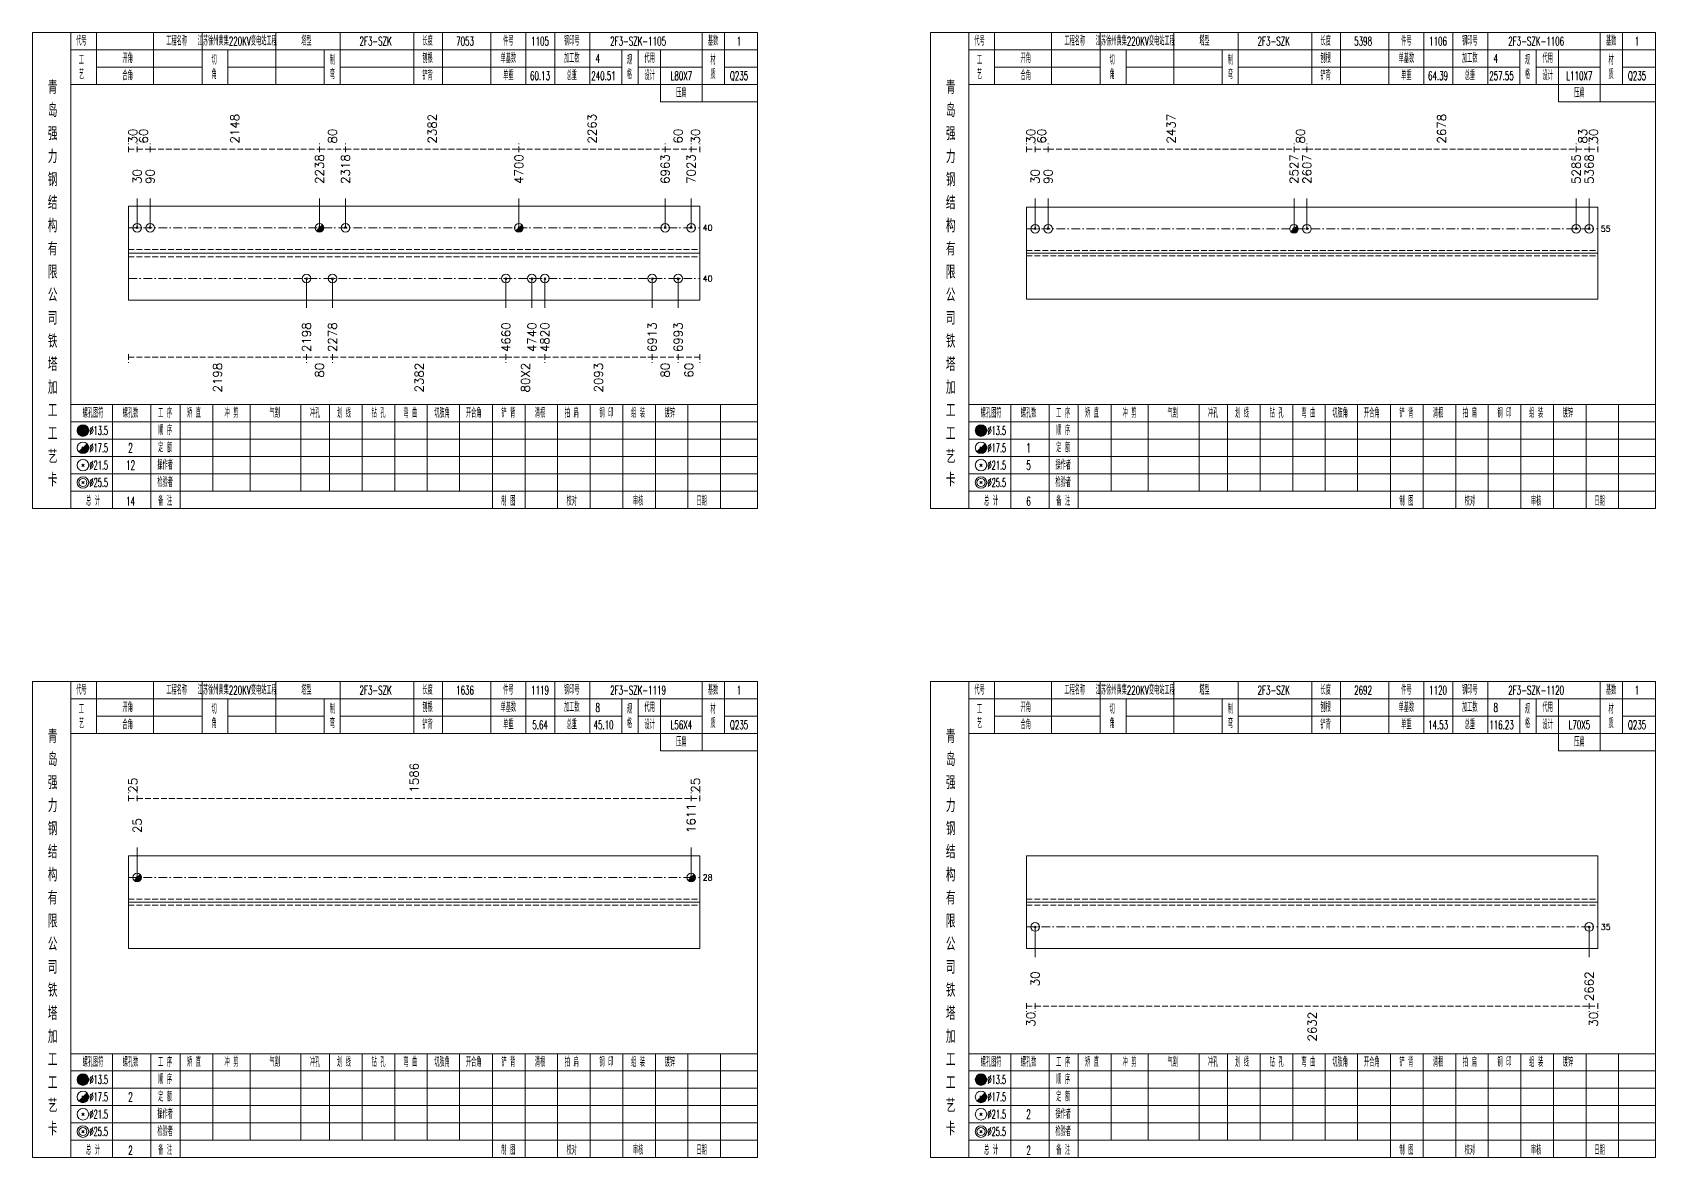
# Model space of a CAD drawing. Extents: x 0 to 4623, y -1159 to 4890.
# Drawn here: x 1257 to 1820, y -934 to -544 of the extents above; entities that cross this region are included whole.
import ezdxf
from ezdxf.enums import TextEntityAlignment as Align

# ---------------------------------------------------------------- set-up
doc = ezdxf.new("R2010")
doc.units = 0
doc.header["$MEASUREMENT"] = 0
doc.linetypes.add('一点画线', pattern=[5.2, 3, -1, 0.2, -1])
doc.linetypes.add('虚线', pattern=[2.75, 2, -0.75])
doc.layers.get('0').update_dxf_attribs({"linetype": 'CONTINUOUS', "lineweight": 25})
for name, color, linetype, lineweight in [('1', 7, 'CONTINUOUS', 25), ('4', 7, 'CONTINUOUS', 25), ('5', 7, 'CONTINUOUS', 25)]:
    doc.layers.add(name, color=color, linetype=linetype, lineweight=lineweight)
doc.styles.get("Standard").update_dxf_attribs({"font": 'simplex.shx', "width": 0.7, "height": 3, "bigfont": 'gbhzfs.shx'})

# ---------------------------------------------------------------- blocks, each defined once
blk = doc.blocks.new('孔17.5')
at = {"layer": '5', "color": 7, "linetype": 'Continuous', "lineweight": 13}
for p, q in [((-0.707, -0.707), (0.707, 0.707)), ((-0.2, 0.2), (0.2, -0.2))]:
    blk.add_line(p, q, dxfattribs=at)
blk.add_circle((0, 0), 1, dxfattribs=at)
for radius in [0.9, 0.8, 0.7, 0.6, 0.5, 0.4, 0.3, 0.2, 0.1]:
    blk.add_arc((0, 0), radius, 225, 45, dxfattribs=at)
blk = doc.blocks.new('孔21.5')
at = {"layer": '5', "color": 7, "linetype": 'Continuous', "lineweight": 13}
for p, q in [((-0.2, -0.2), (0.2, 0.2)), ((-0.2, 0.2), (0.2, -0.2))]:
    blk.add_line(p, q, dxfattribs=at)
blk.add_circle((0, 0), 1, dxfattribs=at)

msp = doc.modelspace()

# ---------------------------------------------------------------- linework, layer by layer
at = {"color": 8, "linetype": '虚线', "lineweight": 9}
for p, q in [((1290.709, -585.011), (1290.709, -582.011)), ((1290.709, -584.011), (1293.709, -584.011)), ((1293.709, -585.011), (1293.709, -582.011)), ((1293.709, -585.011), (1293.709, -582.011)), ((1293.709, -584.011), (1298.209, -584.011)), ((1298.209, -585.011), (1298.209, -582.011)), ((1298.209, -585.011), (1298.209, -582.011)), ((1298.209, -584.011), (1356.945, -584.011)), ((1356.945, -585.011), (1356.945, -582.011)), ((1356.945, -585.011), (1356.945, -582.011)), ((1356.945, -584.011), (1365.945, -584.011)), ((1365.945, -585.011), (1365.945, -582.011)), ((1365.945, -585.011), (1365.945, -582.011)), ((1365.945, -584.011), (1426.096, -584.011)), ((1426.096, -585.011), (1426.096, -582.011)), ((1426.096, -585.011), (1426.096, -582.011)), ((1426.096, -584.011), (1476.809, -584.011)), ((1476.809, -585.011), (1476.809, -582.011)), ((1476.809, -585.011), (1476.809, -582.011)), ((1476.809, -584.011), (1485.809, -584.011)), ((1485.809, -585.011), (1485.809, -582.011)), ((1485.809, -585.011), (1485.809, -582.011)), ((1485.809, -584.011), (1488.809, -584.011)), ((1488.809, -585.011), (1488.809, -582.011)), ((1602.109, -585.011), (1602.109, -582.011)), ((1602.109, -584.011), (1605.109, -584.011)), ((1605.109, -585.011), (1605.109, -582.011)), ((1605.109, -585.011), (1605.109, -582.011)), ((1605.109, -584.011), (1609.609, -584.011)), ((1609.609, -585.011), (1609.609, -582.011)), ((1609.609, -585.011), (1609.609, -582.011)), ((1609.609, -584.011), (1694.847, -584.011)), ((1694.847, -585.011), (1694.847, -582.011)), ((1694.847, -585.011), (1694.847, -582.011)), ((1694.847, -584.011), (1699.347, -584.011)), ((1699.347, -585.011), (1699.347, -582.011)), ((1699.347, -585.011), (1699.347, -582.011)), ((1699.347, -584.011), (1792.709, -584.011)), ((1792.709, -585.011), (1792.709, -582.011)), ((1792.709, -585.011), (1792.709, -582.011)), ((1792.709, -584.011), (1797.209, -584.011)), ((1797.209, -585.011), (1797.209, -582.011)), ((1797.209, -585.011), (1797.209, -582.011)), ((1797.209, -584.011), (1800.209, -584.011)), ((1800.209, -585.011), (1800.209, -582.011)), ((1290.709, -655.011), (1290.709, -658.011)), ((1290.709, -656.011), (1352.445, -656.011)), ((1352.445, -655.011), (1352.445, -658.011)), ((1352.445, -655.011), (1352.445, -658.011)), ((1352.445, -656.011), (1361.445, -656.011)), ((1361.445, -655.011), (1361.445, -658.011)), ((1361.445, -655.011), (1361.445, -658.011)), ((1361.445, -656.011), (1421.596, -656.011)), ((1421.596, -655.011), (1421.596, -658.011)), ((1421.596, -655.011), (1421.596, -658.011)), ((1421.596, -656.011), (1435.096, -656.011)), ((1435.096, -655.011), (1435.096, -658.011)), ((1435.096, -655.011), (1435.096, -658.011)), ((1435.096, -656.011), (1472.309, -656.011)), ((1472.309, -655.011), (1472.309, -658.011)), ((1472.309, -655.011), (1472.309, -658.011)), ((1472.309, -656.011), (1481.309, -656.011)), ((1481.309, -655.011), (1481.309, -658.011)), ((1481.309, -655.011), (1481.309, -658.011)), ((1481.309, -656.011), (1488.809, -656.011)), ((1488.809, -655.011), (1488.809, -658.011)), ((1290.709, -810.011), (1290.709, -807.011)), ((1290.709, -809.011), (1293.736, -809.011)), ((1293.736, -810.011), (1293.736, -807.011)), ((1293.736, -810.011), (1293.736, -807.011)), ((1293.736, -809.011), (1485.782, -809.011)), ((1485.782, -810.011), (1485.782, -807.011)), ((1485.782, -810.011), (1485.782, -807.011)), ((1485.782, -809.011), (1488.809, -809.011)), ((1488.809, -810.011), (1488.809, -807.011)), ((1602.109, -880.011), (1602.109, -883.011)), ((1602.109, -881.011), (1605.109, -881.011)), ((1605.109, -880.011), (1605.109, -883.011)), ((1605.109, -880.011), (1605.109, -883.011)), ((1605.109, -881.011), (1797.209, -881.011)), ((1797.209, -880.011), (1797.209, -883.011)), ((1797.209, -880.011), (1797.209, -883.011)), ((1797.209, -881.011), (1800.209, -881.011)), ((1800.209, -880.011), (1800.209, -883.011))]:
    msp.add_line(p, q, dxfattribs=at)
at = {"color": 7, "linetype": 'Continuous', "lineweight": 13}
for p, q in [((1293.709, -611.198), (1293.709, -601.011)), ((1298.209, -611.198), (1298.209, -601.011)), ((1356.945, -611.198), (1356.945, -601.011)), ((1365.945, -611.198), (1365.945, -601.011)), ((1426.096, -611.198), (1426.096, -601.011)), ((1476.809, -611.198), (1476.809, -601.011)), ((1485.809, -611.198), (1485.809, -601.011)), ((1605.109, -611.556), (1605.109, -601.011)), ((1609.609, -611.556), (1609.609, -601.011)), ((1694.847, -611.556), (1694.847, -601.011)), ((1699.347, -611.556), (1699.347, -601.011)), ((1792.709, -611.556), (1792.709, -601.011)), ((1797.209, -611.556), (1797.209, -601.011)), ((1352.445, -628.823), (1352.445, -639.011)), ((1361.445, -628.823), (1361.445, -639.011)), ((1421.596, -628.823), (1421.596, -639.011)), ((1430.596, -628.823), (1430.596, -639.011)), ((1435.096, -628.823), (1435.096, -639.011)), ((1472.309, -628.823), (1472.309, -639.011)), ((1481.309, -628.823), (1481.309, -639.011)), ((1293.736, -836.439), (1293.736, -826.011)), ((1485.782, -836.439), (1485.782, -826.011)), ((1605.109, -853.582), (1605.109, -864.011)), ((1797.209, -853.582), (1797.209, -864.011))]:
    msp.add_line(p, q, dxfattribs=at)
at = {"color": 7, "linetype": 'Continuous', "lineweight": 18}
for p, q in [((1290.709, -603.698), (1290.709, -636.323)), ((1290.709, -603.698), (1488.809, -603.698)), ((1488.809, -603.698), (1488.809, -636.323)), ((1602.109, -604.056), (1602.109, -635.965)), ((1602.109, -604.056), (1800.209, -604.056)), ((1800.209, -604.056), (1800.209, -635.965)), ((1290.709, -620.011), (1488.809, -620.011)), ((1602.109, -620.011), (1800.209, -620.011)), ((1290.709, -828.939), (1290.709, -861.082)), ((1290.709, -828.939), (1488.809, -828.939)), ((1488.809, -828.939), (1488.809, -861.082)), ((1602.109, -828.939), (1602.109, -861.082)), ((1602.109, -828.939), (1800.209, -828.939)), ((1800.209, -828.939), (1800.209, -861.082)), ((1290.709, -845.011), (1488.809, -845.011)), ((1602.109, -845.011), (1800.209, -845.011))]:
    msp.add_line(p, q, dxfattribs=at)
at = {"color": 3, "linetype": '一点画线', "lineweight": 13}
for p, q in [((1290.709, -611.198), (1488.809, -611.198)), ((1602.109, -611.556), (1800.209, -611.556)), ((1290.709, -628.823), (1488.809, -628.823)), ((1290.709, -836.439), (1488.809, -836.439)), ((1602.109, -853.582), (1800.209, -853.582))]:
    msp.add_line(p, q, dxfattribs=at)
at = {"color": 1, "linetype": '虚线', "lineweight": 18}
for p, q in [((1290.709, -618.698), (1488.809, -618.698)), ((1602.109, -619.056), (1800.209, -619.056)), ((1290.709, -621.323), (1488.809, -621.323)), ((1602.109, -620.965), (1800.209, -620.965)), ((1290.709, -843.939), (1488.809, -843.939)), ((1602.109, -843.939), (1800.209, -843.939)), ((1290.709, -846.082), (1488.809, -846.082)), ((1602.109, -846.082), (1800.209, -846.082))]:
    msp.add_line(p, q, dxfattribs=at)
at = {"layer": '1', "color": 7, "linetype": 'Continuous', "lineweight": 18}
for p, q in [((1290.709, -636.323), (1488.809, -636.323)), ((1602.109, -635.965), (1800.209, -635.965)), ((1290.709, -861.082), (1488.809, -861.082)), ((1602.109, -861.082), (1800.209, -861.082))]:
    msp.add_line(p, q, dxfattribs=at)
at = {"layer": '4', "color": 1, "linetype": 'Continuous', "lineweight": 18}
for p, q in [((1270.709, -708.511), (1270.709, -543.511)), ((1279.609, -561.511), (1279.609, -543.511)), ((1299.409, -561.511), (1299.409, -543.511)), ((1316.209, -561.511), (1316.209, -543.511)), ((1341.809, -561.511), (1341.809, -543.511)), ((1364.109, -561.511), (1364.109, -543.511)), ((1389.609, -561.511), (1389.609, -543.511)), ((1399.609, -561.511), (1399.609, -543.511)), ((1416.309, -561.511), (1416.309, -543.511)), ((1428.509, -561.511), (1428.509, -543.511)), ((1438.509, -561.511), (1438.509, -543.511)), ((1450.709, -561.511), (1450.709, -543.511)), ((1489.609, -567.511), (1489.609, -543.511)), ((1497.409, -561.511), (1497.409, -543.511)), ((1582.109, -708.511), (1582.109, -543.511)), ((1591.009, -561.511), (1591.009, -543.511)), ((1610.809, -561.511), (1610.809, -543.511)), ((1627.609, -561.511), (1627.609, -543.511)), ((1653.209, -561.511), (1653.209, -543.511)), ((1675.509, -561.511), (1675.509, -543.511)), ((1701.009, -561.511), (1701.009, -543.511)), ((1711.009, -561.511), (1711.009, -543.511)), ((1727.709, -561.511), (1727.709, -543.511)), ((1739.909, -561.511), (1739.909, -543.511)), ((1749.909, -561.511), (1749.909, -543.511)), ((1762.109, -561.511), (1762.109, -543.511)), ((1801.009, -567.511), (1801.009, -543.511)), ((1808.809, -561.511), (1808.809, -543.511)), ((1270.709, -549.511), (1508.809, -549.511)), ((1325.209, -561.511), (1325.209, -549.511)), ((1358.509, -561.511), (1358.509, -549.511)), ((1461.809, -561.511), (1461.809, -549.511)), ((1467.409, -561.511), (1467.409, -549.511)), ((1475.209, -567.511), (1475.209, -549.511)), ((1582.109, -549.511), (1820.209, -549.511)), ((1636.609, -561.511), (1636.609, -549.511)), ((1669.909, -561.511), (1669.909, -549.511)), ((1773.209, -561.511), (1773.209, -549.511)), ((1778.809, -561.511), (1778.809, -549.511)), ((1786.609, -567.511), (1786.609, -549.511)), ((1279.609, -555.511), (1316.209, -555.511)), ((1325.209, -555.511), (1358.509, -555.511)), ((1364.109, -555.511), (1461.809, -555.511)), ((1467.409, -555.511), (1489.609, -555.511)), ((1497.409, -555.511), (1508.809, -555.511)), ((1591.009, -555.511), (1627.609, -555.511)), ((1636.609, -555.511), (1669.909, -555.511)), ((1675.509, -555.511), (1773.209, -555.511)), ((1778.809, -555.511), (1801.009, -555.511)), ((1808.809, -555.511), (1820.209, -555.511)), ((1270.709, -561.511), (1508.809, -561.511)), ((1582.109, -561.511), (1820.209, -561.511)), ((1475.209, -567.511), (1508.809, -567.511)), ((1786.609, -567.511), (1820.209, -567.511)), ((1270.709, -672.511), (1508.809, -672.511)), ((1285.209, -708.511), (1285.209, -672.511)), ((1298.509, -708.511), (1298.509, -672.511)), ((1308.609, -708.511), (1308.609, -672.511)), ((1320.009, -702.511), (1320.009, -672.511)), ((1332.909, -702.511), (1332.909, -672.511)), ((1350.509, -702.511), (1350.509, -672.511)), ((1360.409, -702.511), (1360.409, -672.511)), ((1371.709, -702.511), (1371.709, -672.511)), ((1383.009, -702.511), (1383.009, -672.511)), ((1394.309, -702.511), (1394.309, -672.511)), ((1405.509, -702.511), (1405.509, -672.511)), ((1416.909, -702.511), (1416.909, -672.511)), ((1428.209, -702.511), (1428.209, -672.511)), ((1439.509, -702.511), (1439.509, -672.511)), ((1450.809, -702.511), (1450.809, -672.511)), ((1462.109, -702.511), (1462.109, -672.511)), ((1473.409, -702.511), (1473.409, -672.511)), ((1484.709, -702.511), (1484.709, -672.511)), ((1496.009, -702.511), (1496.009, -672.511)), ((1582.109, -672.511), (1820.209, -672.511)), ((1596.609, -708.511), (1596.609, -672.511)), ((1609.909, -708.511), (1609.909, -672.511)), ((1620.009, -708.511), (1620.009, -672.511)), ((1631.409, -702.511), (1631.409, -672.511)), ((1644.309, -702.511), (1644.309, -672.511)), ((1661.909, -702.511), (1661.909, -672.511)), ((1671.809, -702.511), (1671.809, -672.511)), ((1683.109, -702.511), (1683.109, -672.511)), ((1694.409, -702.511), (1694.409, -672.511)), ((1705.709, -702.511), (1705.709, -672.511)), ((1716.909, -702.511), (1716.909, -672.511)), ((1728.309, -702.511), (1728.309, -672.511)), ((1739.609, -702.511), (1739.609, -672.511)), ((1750.909, -702.511), (1750.909, -672.511)), ((1762.209, -702.511), (1762.209, -672.511)), ((1773.509, -702.511), (1773.509, -672.511)), ((1784.809, -702.511), (1784.809, -672.511)), ((1796.109, -702.511), (1796.109, -672.511)), ((1807.409, -702.511), (1807.409, -672.511)), ((1270.709, -678.511), (1508.809, -678.511)), ((1582.109, -678.511), (1820.209, -678.511)), ((1270.709, -684.511), (1508.809, -684.511)), ((1582.109, -684.511), (1820.209, -684.511)), ((1270.709, -690.511), (1508.809, -690.511)), ((1582.109, -690.511), (1820.209, -690.511)), ((1270.709, -696.511), (1508.809, -696.511)), ((1582.109, -696.511), (1820.209, -696.511)), ((1270.709, -702.511), (1508.809, -702.511)), ((1416.909, -708.511), (1416.909, -702.511)), ((1428.209, -708.511), (1428.209, -702.511)), ((1439.509, -708.511), (1439.509, -702.511)), ((1450.809, -708.511), (1450.809, -702.511)), ((1462.109, -708.511), (1462.109, -702.511)), ((1473.409, -708.511), (1473.409, -702.511)), ((1484.709, -708.511), (1484.709, -702.511)), ((1496.009, -708.511), (1496.009, -702.511)), ((1582.109, -702.511), (1820.209, -702.511)), ((1728.309, -708.511), (1728.309, -702.511)), ((1739.609, -708.511), (1739.609, -702.511)), ((1750.909, -708.511), (1750.909, -702.511)), ((1762.209, -708.511), (1762.209, -702.511)), ((1773.509, -708.511), (1773.509, -702.511)), ((1784.809, -708.511), (1784.809, -702.511)), ((1796.109, -708.511), (1796.109, -702.511)), ((1807.409, -708.511), (1807.409, -702.511)), ((1270.709, -933.511), (1270.709, -768.511)), ((1279.609, -786.511), (1279.609, -768.511)), ((1299.409, -786.511), (1299.409, -768.511)), ((1316.209, -786.511), (1316.209, -768.511)), ((1341.809, -786.511), (1341.809, -768.511)), ((1364.109, -786.511), (1364.109, -768.511)), ((1389.609, -786.511), (1389.609, -768.511)), ((1399.609, -786.511), (1399.609, -768.511)), ((1416.309, -786.511), (1416.309, -768.511)), ((1428.509, -786.511), (1428.509, -768.511)), ((1438.509, -786.511), (1438.509, -768.511)), ((1450.709, -786.511), (1450.709, -768.511)), ((1489.609, -792.511), (1489.609, -768.511)), ((1497.409, -786.511), (1497.409, -768.511)), ((1582.109, -933.511), (1582.109, -768.511)), ((1591.009, -786.511), (1591.009, -768.511)), ((1610.809, -786.511), (1610.809, -768.511)), ((1627.609, -786.511), (1627.609, -768.511)), ((1653.209, -786.511), (1653.209, -768.511)), ((1675.509, -786.511), (1675.509, -768.511)), ((1701.009, -786.511), (1701.009, -768.511)), ((1711.009, -786.511), (1711.009, -768.511)), ((1727.709, -786.511), (1727.709, -768.511)), ((1739.909, -786.511), (1739.909, -768.511)), ((1749.909, -786.511), (1749.909, -768.511)), ((1762.109, -786.511), (1762.109, -768.511)), ((1801.009, -792.511), (1801.009, -768.511)), ((1808.809, -786.511), (1808.809, -768.511)), ((1270.709, -774.511), (1508.809, -774.511)), ((1325.209, -786.511), (1325.209, -774.511)), ((1358.509, -786.511), (1358.509, -774.511)), ((1461.809, -786.511), (1461.809, -774.511)), ((1467.409, -786.511), (1467.409, -774.511)), ((1475.209, -792.511), (1475.209, -774.511)), ((1582.109, -774.511), (1820.209, -774.511)), ((1636.609, -786.511), (1636.609, -774.511)), ((1669.909, -786.511), (1669.909, -774.511)), ((1773.209, -786.511), (1773.209, -774.511)), ((1778.809, -786.511), (1778.809, -774.511)), ((1786.609, -792.511), (1786.609, -774.511)), ((1279.609, -780.511), (1316.209, -780.511)), ((1325.209, -780.511), (1358.509, -780.511)), ((1364.109, -780.511), (1461.809, -780.511)), ((1467.409, -780.511), (1489.609, -780.511)), ((1497.409, -780.511), (1508.809, -780.511)), ((1591.009, -780.511), (1627.609, -780.511)), ((1636.609, -780.511), (1669.909, -780.511)), ((1675.509, -780.511), (1773.209, -780.511)), ((1778.809, -780.511), (1801.009, -780.511)), ((1808.809, -780.511), (1820.209, -780.511)), ((1270.709, -786.511), (1508.809, -786.511)), ((1582.109, -786.511), (1820.209, -786.511)), ((1475.209, -792.511), (1508.809, -792.511)), ((1786.609, -792.511), (1820.209, -792.511)), ((1270.709, -897.511), (1508.809, -897.511)), ((1285.209, -933.511), (1285.209, -897.511)), ((1298.509, -933.511), (1298.509, -897.511)), ((1308.609, -933.511), (1308.609, -897.511)), ((1320.009, -927.511), (1320.009, -897.511)), ((1332.909, -927.511), (1332.909, -897.511)), ((1350.509, -927.511), (1350.509, -897.511)), ((1360.409, -927.511), (1360.409, -897.511)), ((1371.709, -927.511), (1371.709, -897.511)), ((1383.009, -927.511), (1383.009, -897.511)), ((1394.309, -927.511), (1394.309, -897.511)), ((1405.509, -927.511), (1405.509, -897.511)), ((1416.909, -927.511), (1416.909, -897.511)), ((1428.209, -927.511), (1428.209, -897.511)), ((1439.509, -927.511), (1439.509, -897.511)), ((1450.809, -927.511), (1450.809, -897.511)), ((1462.109, -927.511), (1462.109, -897.511)), ((1473.409, -927.511), (1473.409, -897.511)), ((1484.709, -927.511), (1484.709, -897.511)), ((1496.009, -927.511), (1496.009, -897.511)), ((1582.109, -897.511), (1820.209, -897.511)), ((1596.609, -933.511), (1596.609, -897.511)), ((1609.909, -933.511), (1609.909, -897.511)), ((1620.009, -933.511), (1620.009, -897.511)), ((1631.409, -927.511), (1631.409, -897.511)), ((1644.309, -927.511), (1644.309, -897.511)), ((1661.909, -927.511), (1661.909, -897.511)), ((1671.809, -927.511), (1671.809, -897.511)), ((1683.109, -927.511), (1683.109, -897.511)), ((1694.409, -927.511), (1694.409, -897.511)), ((1705.709, -927.511), (1705.709, -897.511)), ((1716.909, -927.511), (1716.909, -897.511)), ((1728.309, -927.511), (1728.309, -897.511)), ((1739.609, -927.511), (1739.609, -897.511)), ((1750.909, -927.511), (1750.909, -897.511)), ((1762.209, -927.511), (1762.209, -897.511)), ((1773.509, -927.511), (1773.509, -897.511)), ((1784.809, -927.511), (1784.809, -897.511)), ((1796.109, -927.511), (1796.109, -897.511)), ((1807.409, -927.511), (1807.409, -897.511)), ((1270.709, -903.511), (1508.809, -903.511)), ((1582.109, -903.511), (1820.209, -903.511)), ((1270.709, -909.511), (1508.809, -909.511)), ((1582.109, -909.511), (1820.209, -909.511)), ((1270.709, -915.511), (1508.809, -915.511)), ((1582.109, -915.511), (1820.209, -915.511)), ((1270.709, -921.511), (1508.809, -921.511)), ((1582.109, -921.511), (1820.209, -921.511)), ((1270.709, -927.511), (1508.809, -927.511)), ((1416.909, -933.511), (1416.909, -927.511)), ((1428.209, -933.511), (1428.209, -927.511)), ((1439.509, -933.511), (1439.509, -927.511)), ((1450.809, -933.511), (1450.809, -927.511)), ((1462.109, -933.511), (1462.109, -927.511)), ((1473.409, -933.511), (1473.409, -927.511)), ((1484.709, -933.511), (1484.709, -927.511)), ((1496.009, -933.511), (1496.009, -927.511)), ((1582.109, -927.511), (1820.209, -927.511)), ((1728.309, -933.511), (1728.309, -927.511)), ((1739.609, -933.511), (1739.609, -927.511)), ((1750.909, -933.511), (1750.909, -927.511)), ((1762.209, -933.511), (1762.209, -927.511)), ((1773.509, -933.511), (1773.509, -927.511)), ((1784.809, -933.511), (1784.809, -927.511)), ((1796.109, -933.511), (1796.109, -927.511)), ((1807.409, -933.511), (1807.409, -927.511))]:
    msp.add_line(p, q, dxfattribs=at)
at = {"layer": '4', "color": 7, "linetype": 'Continuous', "lineweight": 13}
for p, q in [((1273.495, -688.925), (1276.323, -686.097)), ((1274.709, -681.711), (1275.109, -681.311)), ((1275.109, -681.711), (1274.709, -681.311)), ((1584.895, -688.925), (1587.723, -686.097)), ((1586.109, -681.711), (1586.509, -681.311)), ((1586.509, -681.711), (1586.109, -681.311)), ((1274.509, -687.111), (1275.309, -687.911)), ((1585.909, -687.111), (1586.709, -687.911)), ((1274.509, -693.911), (1275.309, -693.111)), ((1274.509, -693.111), (1275.309, -693.911)), ((1585.909, -693.911), (1586.709, -693.111)), ((1585.909, -693.111), (1586.709, -693.911)), ((1274.509, -699.911), (1275.309, -699.111)), ((1274.509, -699.111), (1275.309, -699.911)), ((1585.909, -699.911), (1586.709, -699.111)), ((1585.909, -699.111), (1586.709, -699.911)), ((1273.495, -913.925), (1276.323, -911.097)), ((1274.709, -906.711), (1275.109, -906.311)), ((1275.109, -906.711), (1274.709, -906.311)), ((1584.895, -913.925), (1587.723, -911.097)), ((1586.109, -906.711), (1586.509, -906.311)), ((1586.509, -906.711), (1586.109, -906.311)), ((1274.509, -912.111), (1275.309, -912.911)), ((1585.909, -912.111), (1586.709, -912.911)), ((1274.509, -918.911), (1275.309, -918.111)), ((1274.509, -918.111), (1275.309, -918.911)), ((1585.909, -918.911), (1586.709, -918.111)), ((1585.909, -918.111), (1586.709, -918.911)), ((1274.509, -924.911), (1275.309, -924.111)), ((1274.509, -924.111), (1275.309, -924.911)), ((1585.909, -924.911), (1586.709, -924.111)), ((1585.909, -924.111), (1586.709, -924.911))]:
    msp.add_line(p, q, dxfattribs=at)
at = {"layer": '4', "color": 1, "linetype": 'Continuous', "lineweight": 18}
for points in [[(1257.409, -543.511), (1257.409, -708.511), (1508.809, -708.511), (1508.809, -543.511)], [(1568.809, -543.511), (1568.809, -708.511), (1820.209, -708.511), (1820.209, -543.511)], [(1257.409, -768.511), (1257.409, -933.511), (1508.809, -933.511), (1508.809, -768.511)], [(1568.809, -768.511), (1568.809, -933.511), (1820.209, -933.511), (1820.209, -768.511)]]:
    msp.add_lwpolyline(points, close=True, dxfattribs=at)
at = {"layer": '4', "color": 7, "linetype": 'Continuous', "lineweight": 13}
for centre, radius in [((1274.909, -681.511), 2), ((1274.909, -681.511), 1.8), ((1274.909, -681.511), 1.6), ((1274.909, -681.511), 1.4), ((1274.909, -681.511), 1.2), ((1274.909, -681.511), 1), ((1274.909, -681.511), 0.8), ((1274.909, -681.511), 0.6), ((1586.309, -681.511), 2), ((1586.309, -681.511), 1.8), ((1586.309, -681.511), 1.6), ((1586.309, -681.511), 1.4), ((1586.309, -681.511), 1.2), ((1586.309, -681.511), 1), ((1586.309, -681.511), 0.8), ((1586.309, -681.511), 0.6), ((1274.909, -687.511), 2), ((1274.909, -681.511), 0.4), ((1274.909, -681.511), 0.2), ((1586.309, -687.511), 2), ((1586.309, -681.511), 0.4), ((1586.309, -681.511), 0.2), ((1274.909, -693.511), 2), ((1586.309, -693.511), 2), ((1274.909, -699.511), 2), ((1586.309, -699.511), 2), ((1274.909, -699.511), 1.4), ((1586.309, -699.511), 1.4), ((1274.909, -906.511), 2), ((1274.909, -906.511), 1.8), ((1274.909, -906.511), 1.6), ((1274.909, -906.511), 1.4), ((1274.909, -906.511), 1.2), ((1274.909, -906.511), 1), ((1274.909, -906.511), 0.8), ((1274.909, -906.511), 0.6), ((1586.309, -906.511), 2), ((1586.309, -906.511), 1.8), ((1586.309, -906.511), 1.6), ((1586.309, -906.511), 1.4), ((1586.309, -906.511), 1.2), ((1586.309, -906.511), 1), ((1586.309, -906.511), 0.8), ((1586.309, -906.511), 0.6), ((1274.909, -912.511), 2), ((1274.909, -906.511), 0.4), ((1274.909, -906.511), 0.2), ((1586.309, -912.511), 2), ((1586.309, -906.511), 0.4), ((1586.309, -906.511), 0.2), ((1274.909, -918.511), 2), ((1586.309, -918.511), 2), ((1274.909, -924.511), 2), ((1586.309, -924.511), 2), ((1274.909, -924.511), 1.4), ((1586.309, -924.511), 1.4)]:
    msp.add_circle(centre, radius, dxfattribs=at)
for centre, radius in [((1274.909, -687.511), 1.8), ((1274.909, -687.511), 1.6), ((1274.909, -687.511), 1.4), ((1586.309, -687.511), 1.8), ((1586.309, -687.511), 1.6), ((1586.309, -687.511), 1.4), ((1274.909, -687.511), 1.2), ((1274.909, -687.511), 1), ((1274.909, -687.511), 0.8), ((1274.909, -687.511), 0.6), ((1274.909, -687.511), 0.4), ((1274.909, -687.511), 0.2), ((1586.309, -687.511), 1.2), ((1586.309, -687.511), 1), ((1586.309, -687.511), 0.8), ((1586.309, -687.511), 0.6), ((1586.309, -687.511), 0.4), ((1586.309, -687.511), 0.2), ((1274.909, -912.511), 1.8), ((1274.909, -912.511), 1.6), ((1274.909, -912.511), 1.4), ((1274.909, -912.511), 1.2), ((1586.309, -912.511), 1.8), ((1586.309, -912.511), 1.6), ((1586.309, -912.511), 1.4), ((1586.309, -912.511), 1.2), ((1274.909, -912.511), 1), ((1274.909, -912.511), 0.8), ((1274.909, -912.511), 0.6), ((1274.909, -912.511), 0.4), ((1274.909, -912.511), 0.2), ((1586.309, -912.511), 1), ((1586.309, -912.511), 0.8), ((1586.309, -912.511), 0.6), ((1586.309, -912.511), 0.4), ((1586.309, -912.511), 0.2)]:
    msp.add_arc(centre, radius, 225, 45, dxfattribs=at)

# ---------------------------------------------------------------- block references
at = {"color": 7, "linetype": 'Continuous', "lineweight": 13, "xscale": 1.5, "yscale": 1.5, "zscale": 1.5}
for name, p in [('孔21.5', (1293.709, -611.198)), ('孔21.5', (1298.209, -611.198)), ('孔17.5', (1356.945, -611.198)), ('孔21.5', (1365.945, -611.198)), ('孔17.5', (1426.096, -611.198)), ('孔21.5', (1476.809, -611.198)), ('孔21.5', (1485.809, -611.198)), ('孔21.5', (1605.109, -611.556)), ('孔21.5', (1609.609, -611.556)), ('孔17.5', (1694.847, -611.556)), ('孔21.5', (1699.347, -611.556)), ('孔21.5', (1792.709, -611.556)), ('孔21.5', (1797.209, -611.556)), ('孔17.5', (1293.736, -836.439)), ('孔17.5', (1485.782, -836.439))]:
    msp.add_blockref(name, p, dxfattribs=at)
at = {"layer": '1', "color": 7, "linetype": 'Continuous', "lineweight": 13, "xscale": 1.5, "yscale": 1.5, "zscale": 1.5}
for p in [(1352.445, -628.823), (1361.445, -628.823), (1421.596, -628.823), (1430.596, -628.823), (1435.096, -628.823), (1472.309, -628.823), (1481.309, -628.823), (1605.109, -853.582), (1797.209, -853.582)]:
    msp.add_blockref('孔21.5', p, dxfattribs=at)

# ---------------------------------------------------------------- texts
at = {"color": 8, "linetype": 'Continuous', "lineweight": 9}
for s, p in [('2148', (1327.577, -582.011)), ('2382', (1396.021, -582.011)), ('2263', (1451.453, -582.011)), ('2437', (1652.228, -582.011)), ('2678', (1746.028, -582.011)), ('30', (1292.209, -582.011)), ('60', (1295.959, -582.011)), ('80', (1361.445, -582.011)), ('60', (1481.309, -582.011)), ('30', (1487.309, -582.011)), ('30', (1603.609, -582.011)), ('60', (1607.359, -582.011)), ('80', (1697.097, -582.011)), ('83', (1794.959, -582.011)), ('30', (1798.709, -582.011)), ('1586', (1389.759, -807.011)), ('25', (1292.223, -807.011)), ('25', (1487.296, -807.011))]:
    msp.add_text(s, height=3, rotation=90, dxfattribs=at).set_placement(p, align=Align.MIDDLE_LEFT)
at = {"color": 7, "linetype": 'Continuous', "lineweight": 13}
for s, p in [('2238', (1356.945, -596.011)), ('2318', (1365.945, -596.011)), ('4700', (1426.096, -596.011)), ('6963', (1476.809, -596.011)), ('7023', (1485.809, -596.011)), ('2527', (1694.847, -596.011)), ('2607', (1699.347, -596.011)), ('5285', (1792.709, -596.011)), ('5368', (1797.209, -596.011)), ('30', (1293.709, -596.011)), ('90', (1298.209, -596.011)), ('30', (1605.109, -596.011)), ('90', (1609.609, -596.011)), ('1611', (1485.782, -821.011)), ('25', (1293.736, -821.011))]:
    msp.add_text(s, height=3, rotation=90, dxfattribs=at).set_placement(p, align=Align.MIDDLE_LEFT)
for s, p in [('40', (1489.809, -611.198)), ('55', (1801.209, -611.556)), ('40', (1489.809, -628.823)), ('28', (1489.809, -836.439)), ('35', (1801.209, -853.582))]:
    msp.add_text(s, height=2, dxfattribs=at).set_placement(p, align=Align.MIDDLE_LEFT)
at = {"color": 8, "linetype": 'Continuous', "lineweight": 9}
for s, p in [('2198', (1321.577, -658.011)), ('80', (1356.945, -658.011)), ('2382', (1391.521, -658.011)), ('80X2', (1428.346, -658.011)), ('2093', (1453.703, -658.011)), ('80', (1476.809, -658.011)), ('60', (1485.059, -658.011)), ('30', (1603.609, -883.011)), ('2632', (1701.159, -883.011)), ('30', (1798.709, -883.011))]:
    msp.add_text(s, height=3, rotation=90, dxfattribs=at).set_placement(p, align=Align.MIDDLE_RIGHT)
at = {"layer": '1', "color": 7, "linetype": 'Continuous', "lineweight": 13}
for s, p in [('2198', (1352.445, -644.011)), ('2278', (1361.445, -644.011)), ('4660', (1421.596, -644.011)), ('4740', (1430.596, -644.011)), ('4820', (1435.096, -644.011)), ('6913', (1472.309, -644.011)), ('6993', (1481.309, -644.011)), ('30', (1605.109, -869.011)), ('2662', (1797.209, -869.011))]:
    msp.add_text(s, height=3, rotation=90, dxfattribs=at).set_placement(p, align=Align.MIDDLE_RIGHT)
at = {"layer": '4', "color": 1, "linetype": 'Continuous', "lineweight": 13}
for s, height, width, p in [('代号', 3, 0.6, (1274.409, -546.511)), ('工程名称', 3, 0.6, (1307.409, -546.511)), ('江苏徐州黄集220KV变电站工程', 3, 0.6, (1328.409, -546.511)), ('塔型', 3, 0.6, (1352.409, -546.511)), ('2F3-SZK', 3, 0.6, (1376.409, -546.511)), ('长度', 3, 0.6, (1394.409, -546.511)), ('7053', 3, 0.6, (1407.409, -546.511)), ('件号', 3, 0.6, (1422.409, -546.511)), ('1105', 3, 0.6, (1433.409, -546.511)), ('钢印号', 3, 0.6, (1444.409, -546.511)), ('2F3-SZK-1105', 3, 0.6, (1467.409, -546.511)), ('基数', 3, 0.6, (1493.409, -546.511)), ('1', 3, 0.6, (1502.409, -546.511)), ('代号', 3, 0.6, (1585.809, -546.511)), ('工程名称', 3, 0.6, (1618.809, -546.511)), ('江苏徐州黄集220KV变电站工程', 3, 0.6, (1639.809, -546.511)), ('塔型', 3, 0.6, (1663.809, -546.511)), ('2F3-SZK', 3, 0.6, (1687.809, -546.511)), ('长度', 3, 0.6, (1705.809, -546.511)), ('5398', 3, 0.6, (1718.809, -546.511)), ('件号', 3, 0.6, (1733.809, -546.511)), ('1106', 3, 0.6, (1744.809, -546.511)), ('钢印号', 3, 0.6, (1755.809, -546.511)), ('2F3-SZK-1106', 3, 0.6, (1778.809, -546.511)), ('基数', 3, 0.6, (1804.809, -546.511)), ('1', 3, 0.6, (1813.809, -546.511)), ('开角', 3, 0.6, (1290.409, -552.511)), ('切', 3, 0.6, (1320.409, -553.111)), ('制', 3, 0.6, (1361.409, -553.111)), ('刨根', 3, 0.6, (1394.409, -552.511)), ('单基数', 3, 0.6, (1422.409, -552.511)), ('加工数', 3, 0.6, (1444.409, -552.511)), ('4', 3, 0.6, (1453.409, -552.511)), ('规', 3, 0.6, (1464.409, -553.111)), ('代用', 3, 0.6, (1471.409, -552.511)), ('材', 3, 0.6, (1493.409, -553.111)), ('开角', 3, 0.6, (1601.809, -552.511)), ('切', 3, 0.6, (1631.809, -553.111)), ('制', 3, 0.6, (1672.809, -553.111)), ('刨根', 3, 0.6, (1705.809, -552.511)), ('单基数', 3, 0.6, (1733.809, -552.511)), ('加工数', 3, 0.6, (1755.809, -552.511)), ('4', 3, 0.6, (1764.809, -552.511)), ('规', 3, 0.6, (1775.809, -553.111)), ('代用', 3, 0.6, (1782.809, -552.511)), ('材', 3, 0.6, (1804.809, -553.111)), ('工', 3, 0.6, (1274.409, -553.111)), ('艺', 3, 0.6, (1274.409, -558.111)), ('合角', 3, 0.6, (1290.409, -558.511)), ('角', 3, 0.6, (1320.409, -558.111)), ('弯', 3, 0.6, (1361.409, -558.111)), ('铲背', 3, 0.6, (1394.409, -558.511)), ('单重', 3, 0.6, (1422.409, -558.511)), ('60.13', 3, 0.6, (1433.409, -558.511)), ('总重', 3, 0.6, (1444.409, -558.511)), ('240.51', 3, 0.6, (1455.409, -558.511)), ('格', 3, 0.6, (1464.409, -558.111)), ('设计', 3, 0.6, (1471.409, -558.511)), ('L80X7', 3, 0.6, (1482.409, -558.511)), ('质', 3, 0.6, (1493.409, -558.111)), ('Q235', 3, 0.6, (1502.409, -558.511)), ('工', 3, 0.6, (1585.809, -553.111)), ('艺', 3, 0.6, (1585.809, -558.111)), ('合角', 3, 0.6, (1601.809, -558.511)), ('角', 3, 0.6, (1631.809, -558.111)), ('弯', 3, 0.6, (1672.809, -558.111)), ('铲背', 3, 0.6, (1705.809, -558.511)), ('单重', 3, 0.6, (1733.809, -558.511)), ('64.39', 3, 0.6, (1744.809, -558.511)), ('总重', 3, 0.6, (1755.809, -558.511)), ('257.55', 3, 0.6, (1766.809, -558.511)), ('格', 3, 0.6, (1775.809, -558.111)), ('设计', 3, 0.6, (1782.809, -558.511)), ('L110X7', 3, 0.6, (1793.809, -558.511)), ('质', 3, 0.6, (1804.809, -558.111)), ('Q235', 3, 0.6, (1813.809, -558.511)), ('青', 4.6, 0.8, (1264.409, -562.511)), ('压扁', 3, 0.6, (1482.409, -564.511)), ('青', 4.6, 0.8, (1575.809, -562.511)), ('压扁', 3, 0.6, (1793.809, -564.511)), ('岛', 4.6, 0.8, (1264.409, -570.511)), ('岛', 4.6, 0.8, (1575.809, -570.511)), ('强', 4.6, 0.8, (1264.409, -578.511)), ('强', 4.6, 0.8, (1575.809, -578.511)), ('力', 4.6, 0.8, (1264.409, -586.511)), ('力', 4.6, 0.8, (1575.809, -586.511)), ('钢', 4.6, 0.8, (1264.409, -594.511)), ('钢', 4.6, 0.8, (1575.809, -594.511)), ('结', 4.6, 0.8, (1264.409, -602.511)), ('结', 4.6, 0.8, (1575.809, -602.511)), ('构', 4.6, 0.8, (1264.409, -610.511)), ('构', 4.6, 0.8, (1575.809, -610.511)), ('有', 4.6, 0.8, (1264.409, -618.511)), ('有', 4.6, 0.8, (1575.809, -618.511)), ('限', 4.6, 0.8, (1264.409, -626.511)), ('限', 4.6, 0.8, (1575.809, -626.511)), ('公', 4.6, 0.8, (1264.409, -634.511)), ('公', 4.6, 0.8, (1575.809, -634.511)), ('司', 4.6, 0.8, (1264.409, -642.511)), ('司', 4.6, 0.8, (1575.809, -642.511)), ('铁', 4.6, 0.8, (1264.409, -650.511)), ('铁', 4.6, 0.8, (1575.809, -650.511)), ('塔', 4.6, 0.8, (1264.409, -658.511)), ('塔', 4.6, 0.8, (1575.809, -658.511)), ('加', 4.6, 0.8, (1264.409, -666.511)), ('加', 4.6, 0.8, (1575.809, -666.511)), ('工', 4.6, 0.8, (1264.409, -674.511)), ('螺孔图符', 3, 0.6, (1278.409, -675.511)), ('螺孔数', 3, 0.6, (1291.409, -675.511)), ('工 序', 3, 0.6, (1303.409, -675.511)), ('矫 直', 3, 0.6, (1313.409, -675.511)), ('冲 剪', 3, 0.6, (1326.409, -675.511)), ('气割', 3, 0.6, (1341.409, -675.511)), ('冲孔', 3, 0.6, (1355.409, -675.511)), ('划 线', 3, 0.6, (1365.409, -675.511)), ('钻 孔', 3, 0.6, (1377.409, -675.511)), ('弯 曲', 3, 0.6, (1388.409, -675.511)), ('切肢角', 3, 0.6, (1399.409, -675.511)), ('开合角', 3, 0.6, (1410.409, -675.511)), ('铲 背', 3, 0.6, (1422.409, -675.511)), ('清根', 3, 0.6, (1433.409, -675.511)), ('拍 扁', 3, 0.6, (1444.409, -675.511)), ('钢 印', 3, 0.6, (1456.409, -675.511)), ('组 装', 3, 0.6, (1467.409, -675.511)), ('镀锌', 3, 0.6, (1478.409, -675.511)), ('工', 4.6, 0.8, (1575.809, -674.511)), ('螺孔图符', 3, 0.6, (1589.809, -675.511)), ('螺孔数', 3, 0.6, (1602.809, -675.511)), ('工 序', 3, 0.6, (1614.809, -675.511)), ('矫 直', 3, 0.6, (1624.809, -675.511)), ('冲 剪', 3, 0.6, (1637.809, -675.511)), ('气割', 3, 0.6, (1652.809, -675.511)), ('冲孔', 3, 0.6, (1666.809, -675.511)), ('划 线', 3, 0.6, (1676.809, -675.511)), ('钻 孔', 3, 0.6, (1688.809, -675.511)), ('弯 曲', 3, 0.6, (1699.809, -675.511)), ('切肢角', 3, 0.6, (1710.809, -675.511)), ('开合角', 3, 0.6, (1721.809, -675.511)), ('铲 背', 3, 0.6, (1733.809, -675.511)), ('清根', 3, 0.6, (1744.809, -675.511)), ('拍 扁', 3, 0.6, (1755.809, -675.511)), ('钢 印', 3, 0.6, (1767.809, -675.511)), ('组 装', 3, 0.6, (1778.809, -675.511)), ('镀锌', 3, 0.6, (1789.809, -675.511)), ('工', 4.6, 0.8, (1264.409, -682.511)), ('%%C13.5', 3, 0.5, (1280.409, -681.511)), ('顺 序', 3, 0.6, (1303.409, -681.511)), ('工', 4.6, 0.8, (1575.809, -682.511)), ('%%C13.5', 3, 0.5, (1591.809, -681.511)), ('顺 序', 3, 0.6, (1614.809, -681.511)), ('%%C17.5', 3, 0.5, (1280.409, -687.511)), ('2', 3.2, 0.6, (1291.409, -687.511)), ('定 额', 3, 0.6, (1303.409, -687.511)), ('%%C17.5', 3, 0.5, (1591.809, -687.511)), ('1', 3.2, 0.6, (1602.809, -687.511)), ('定 额', 3, 0.6, (1614.809, -687.511)), ('艺', 4.6, 0.8, (1264.409, -690.511)), ('%%C21.5', 3, 0.5, (1280.409, -693.511)), ('12', 3.2, 0.6, (1291.409, -693.511)), ('操作者', 3, 0.6, (1303.409, -693.511)), ('艺', 4.6, 0.8, (1575.809, -690.511)), ('%%C21.5', 3, 0.5, (1591.809, -693.511)), ('5', 3.2, 0.6, (1602.809, -693.511)), ('操作者', 3, 0.6, (1614.809, -693.511)), ('卡', 4.6, 0.8, (1264.409, -698.511)), ('检验者', 3, 0.6, (1303.409, -699.511)), ('卡', 4.6, 0.8, (1575.809, -698.511)), ('检验者', 3, 0.6, (1614.809, -699.511)), ('%%C25.5', 3, 0.5, (1280.409, -699.511)), ('%%C25.5', 3, 0.5, (1591.809, -699.511)), ('总 计', 3, 0.6, (1278.409, -706.011)), ('14', 3, 0.6, (1291.409, -706.011)), ('备 注', 3, 0.6, (1303.409, -706.011)), ('制 图', 3, 0.6, (1422.409, -706.011)), ('校对', 3, 0.6, (1444.409, -706.011)), ('审核', 3, 0.6, (1467.409, -706.011)), ('日期', 3, 0.6, (1489.409, -706.011)), ('总 计', 3, 0.6, (1589.809, -706.011)), ('6', 3, 0.6, (1602.809, -706.011)), ('备 注', 3, 0.6, (1614.809, -706.011)), ('制 图', 3, 0.6, (1733.809, -706.011)), ('校对', 3, 0.6, (1755.809, -706.011)), ('审核', 3, 0.6, (1778.809, -706.011)), ('日期', 3, 0.6, (1800.809, -706.011)), ('代号', 3, 0.6, (1274.409, -771.511)), ('工程名称', 3, 0.6, (1307.409, -771.511)), ('江苏徐州黄集220KV变电站工程', 3, 0.6, (1328.409, -771.511)), ('塔型', 3, 0.6, (1352.409, -771.511)), ('2F3-SZK', 3, 0.6, (1376.409, -771.511)), ('长度', 3, 0.6, (1394.409, -771.511)), ('1636', 3, 0.6, (1407.409, -771.511)), ('件号', 3, 0.6, (1422.409, -771.511)), ('1119', 3, 0.6, (1433.409, -771.511)), ('钢印号', 3, 0.6, (1444.409, -771.511)), ('2F3-SZK-1119', 3, 0.6, (1467.409, -771.511)), ('基数', 3, 0.6, (1493.409, -771.511)), ('1', 3, 0.6, (1502.409, -771.511)), ('代号', 3, 0.6, (1585.809, -771.511)), ('工程名称', 3, 0.6, (1618.809, -771.511)), ('江苏徐州黄集220KV变电站工程', 3, 0.6, (1639.809, -771.511)), ('塔型', 3, 0.6, (1663.809, -771.511)), ('2F3-SZK', 3, 0.6, (1687.809, -771.511)), ('长度', 3, 0.6, (1705.809, -771.511)), ('2692', 3, 0.6, (1718.809, -771.511)), ('件号', 3, 0.6, (1733.809, -771.511)), ('1120', 3, 0.6, (1744.809, -771.511)), ('钢印号', 3, 0.6, (1755.809, -771.511)), ('2F3-SZK-1120', 3, 0.6, (1778.809, -771.511)), ('基数', 3, 0.6, (1804.809, -771.511)), ('1', 3, 0.6, (1813.809, -771.511)), ('开角', 3, 0.6, (1290.409, -777.511)), ('切', 3, 0.6, (1320.409, -778.111)), ('制', 3, 0.6, (1361.409, -778.111)), ('刨根', 3, 0.6, (1394.409, -777.511)), ('单基数', 3, 0.6, (1422.409, -777.511)), ('加工数', 3, 0.6, (1444.409, -777.511)), ('8', 3, 0.6, (1453.409, -777.511)), ('规', 3, 0.6, (1464.409, -778.111)), ('代用', 3, 0.6, (1471.409, -777.511)), ('材', 3, 0.6, (1493.409, -778.111)), ('开角', 3, 0.6, (1601.809, -777.511)), ('切', 3, 0.6, (1631.809, -778.111)), ('制', 3, 0.6, (1672.809, -778.111)), ('刨根', 3, 0.6, (1705.809, -777.511)), ('单基数', 3, 0.6, (1733.809, -777.511)), ('加工数', 3, 0.6, (1755.809, -777.511)), ('8', 3, 0.6, (1764.809, -777.511)), ('规', 3, 0.6, (1775.809, -778.111)), ('代用', 3, 0.6, (1782.809, -777.511)), ('材', 3, 0.6, (1804.809, -778.111)), ('工', 3, 0.6, (1274.409, -778.111)), ('艺', 3, 0.6, (1274.409, -783.111)), ('合角', 3, 0.6, (1290.409, -783.511)), ('角', 3, 0.6, (1320.409, -783.111)), ('弯', 3, 0.6, (1361.409, -783.111)), ('铲背', 3, 0.6, (1394.409, -783.511)), ('单重', 3, 0.6, (1422.409, -783.511)), ('5.64', 3, 0.6, (1433.409, -783.511)), ('总重', 3, 0.6, (1444.409, -783.511)), ('45.10', 3, 0.6, (1455.409, -783.511)), ('格', 3, 0.6, (1464.409, -783.111)), ('设计', 3, 0.6, (1471.409, -783.511)), ('L56X4', 3, 0.6, (1482.409, -783.511)), ('质', 3, 0.6, (1493.409, -783.111)), ('Q235', 3, 0.6, (1502.409, -783.511)), ('工', 3, 0.6, (1585.809, -778.111)), ('艺', 3, 0.6, (1585.809, -783.111)), ('合角', 3, 0.6, (1601.809, -783.511)), ('角', 3, 0.6, (1631.809, -783.111)), ('弯', 3, 0.6, (1672.809, -783.111)), ('铲背', 3, 0.6, (1705.809, -783.511)), ('单重', 3, 0.6, (1733.809, -783.511)), ('14.53', 3, 0.6, (1744.809, -783.511)), ('总重', 3, 0.6, (1755.809, -783.511)), ('116.23', 3, 0.6, (1766.809, -783.511)), ('格', 3, 0.6, (1775.809, -783.111)), ('设计', 3, 0.6, (1782.809, -783.511)), ('L70X5', 3, 0.6, (1793.809, -783.511)), ('质', 3, 0.6, (1804.809, -783.111)), ('Q235', 3, 0.6, (1813.809, -783.511)), ('青', 4.6, 0.8, (1264.409, -787.511)), ('压扁', 3, 0.6, (1482.409, -789.511)), ('青', 4.6, 0.8, (1575.809, -787.511)), ('压扁', 3, 0.6, (1793.809, -789.511)), ('岛', 4.6, 0.8, (1264.409, -795.511)), ('岛', 4.6, 0.8, (1575.809, -795.511)), ('强', 4.6, 0.8, (1264.409, -803.511)), ('强', 4.6, 0.8, (1575.809, -803.511)), ('力', 4.6, 0.8, (1264.409, -811.511)), ('力', 4.6, 0.8, (1575.809, -811.511)), ('钢', 4.6, 0.8, (1264.409, -819.511)), ('钢', 4.6, 0.8, (1575.809, -819.511)), ('结', 4.6, 0.8, (1264.409, -827.511)), ('结', 4.6, 0.8, (1575.809, -827.511)), ('构', 4.6, 0.8, (1264.409, -835.511)), ('构', 4.6, 0.8, (1575.809, -835.511)), ('有', 4.6, 0.8, (1264.409, -843.511)), ('有', 4.6, 0.8, (1575.809, -843.511)), ('限', 4.6, 0.8, (1264.409, -851.511)), ('限', 4.6, 0.8, (1575.809, -851.511)), ('公', 4.6, 0.8, (1264.409, -859.511)), ('公', 4.6, 0.8, (1575.809, -859.511)), ('司', 4.6, 0.8, (1264.409, -867.511)), ('司', 4.6, 0.8, (1575.809, -867.511)), ('铁', 4.6, 0.8, (1264.409, -875.511)), ('铁', 4.6, 0.8, (1575.809, -875.511)), ('塔', 4.6, 0.8, (1264.409, -883.511)), ('塔', 4.6, 0.8, (1575.809, -883.511)), ('加', 4.6, 0.8, (1264.409, -891.511)), ('加', 4.6, 0.8, (1575.809, -891.511)), ('工', 4.6, 0.8, (1264.409, -899.511)), ('螺孔图符', 3, 0.6, (1278.409, -900.511)), ('螺孔数', 3, 0.6, (1291.409, -900.511)), ('工 序', 3, 0.6, (1303.409, -900.511)), ('矫 直', 3, 0.6, (1313.409, -900.511)), ('冲 剪', 3, 0.6, (1326.409, -900.511)), ('气割', 3, 0.6, (1341.409, -900.511)), ('冲孔', 3, 0.6, (1355.409, -900.511)), ('划 线', 3, 0.6, (1365.409, -900.511)), ('钻 孔', 3, 0.6, (1377.409, -900.511)), ('弯 曲', 3, 0.6, (1388.409, -900.511)), ('切肢角', 3, 0.6, (1399.409, -900.511)), ('开合角', 3, 0.6, (1410.409, -900.511)), ('铲 背', 3, 0.6, (1422.409, -900.511)), ('清根', 3, 0.6, (1433.409, -900.511)), ('拍 扁', 3, 0.6, (1444.409, -900.511)), ('钢 印', 3, 0.6, (1456.409, -900.511)), ('组 装', 3, 0.6, (1467.409, -900.511)), ('镀锌', 3, 0.6, (1478.409, -900.511)), ('工', 4.6, 0.8, (1575.809, -899.511)), ('螺孔图符', 3, 0.6, (1589.809, -900.511)), ('螺孔数', 3, 0.6, (1602.809, -900.511)), ('工 序', 3, 0.6, (1614.809, -900.511)), ('矫 直', 3, 0.6, (1624.809, -900.511)), ('冲 剪', 3, 0.6, (1637.809, -900.511)), ('气割', 3, 0.6, (1652.809, -900.511)), ('冲孔', 3, 0.6, (1666.809, -900.511)), ('划 线', 3, 0.6, (1676.809, -900.511)), ('钻 孔', 3, 0.6, (1688.809, -900.511)), ('弯 曲', 3, 0.6, (1699.809, -900.511)), ('切肢角', 3, 0.6, (1710.809, -900.511)), ('开合角', 3, 0.6, (1721.809, -900.511)), ('铲 背', 3, 0.6, (1733.809, -900.511)), ('清根', 3, 0.6, (1744.809, -900.511)), ('拍 扁', 3, 0.6, (1755.809, -900.511)), ('钢 印', 3, 0.6, (1767.809, -900.511)), ('组 装', 3, 0.6, (1778.809, -900.511)), ('镀锌', 3, 0.6, (1789.809, -900.511)), ('工', 4.6, 0.8, (1264.409, -907.511)), ('%%C13.5', 3, 0.5, (1280.409, -906.511)), ('顺 序', 3, 0.6, (1303.409, -906.511)), ('工', 4.6, 0.8, (1575.809, -907.511)), ('%%C13.5', 3, 0.5, (1591.809, -906.511)), ('顺 序', 3, 0.6, (1614.809, -906.511)), ('%%C17.5', 3, 0.5, (1280.409, -912.511)), ('2', 3.2, 0.6, (1291.409, -912.511)), ('定 额', 3, 0.6, (1303.409, -912.511)), ('%%C17.5', 3, 0.5, (1591.809, -912.511)), ('定 额', 3, 0.6, (1614.809, -912.511)), ('艺', 4.6, 0.8, (1264.409, -915.511)), ('%%C21.5', 3, 0.5, (1280.409, -918.511)), ('操作者', 3, 0.6, (1303.409, -918.511)), ('艺', 4.6, 0.8, (1575.809, -915.511)), ('%%C21.5', 3, 0.5, (1591.809, -918.511)), ('2', 3.2, 0.6, (1602.809, -918.511)), ('操作者', 3, 0.6, (1614.809, -918.511)), ('卡', 4.6, 0.8, (1264.409, -923.511)), ('检验者', 3, 0.6, (1303.409, -924.511)), ('卡', 4.6, 0.8, (1575.809, -923.511)), ('检验者', 3, 0.6, (1614.809, -924.511)), ('%%C25.5', 3, 0.5, (1280.409, -924.511)), ('%%C25.5', 3, 0.5, (1591.809, -924.511)), ('总 计', 3, 0.6, (1278.409, -931.011)), ('2', 3, 0.6, (1291.409, -931.011)), ('备 注', 3, 0.6, (1303.409, -931.011)), ('制 图', 3, 0.6, (1422.409, -931.011)), ('校对', 3, 0.6, (1444.409, -931.011)), ('审核', 3, 0.6, (1467.409, -931.011)), ('日期', 3, 0.6, (1489.409, -931.011)), ('总 计', 3, 0.6, (1589.809, -931.011)), ('2', 3, 0.6, (1602.809, -931.011)), ('备 注', 3, 0.6, (1614.809, -931.011)), ('制 图', 3, 0.6, (1733.809, -931.011)), ('校对', 3, 0.6, (1755.809, -931.011)), ('审核', 3, 0.6, (1778.809, -931.011)), ('日期', 3, 0.6, (1800.809, -931.011))]:
    msp.add_text(s, height=height, dxfattribs=dict(at, width=width)).set_placement(p, align=Align.MIDDLE_CENTER)

doc.saveas('drawing.dxf')
